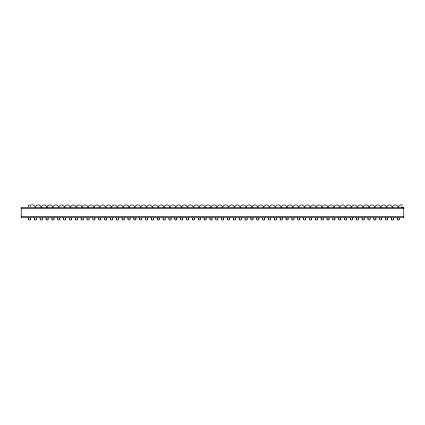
<?xml version="1.0" encoding="UTF-8"?>
<svg xmlns="http://www.w3.org/2000/svg" width="425" height="425" viewBox="0 0 425 425"><rect width="100%" height="100%" fill="white"/><g stroke="black" fill="none" stroke-linecap="round" stroke-linejoin="round"><path stroke-width="0.64" d="M30.542 218.179C31.524 220.538 27.63 220.825 28.565 218.461M36.396 218.179C37.379 220.538 33.485 220.825 34.42 218.461M42.25 218.179C43.18 220.219 39.78 221.042 40.168 218.748M48.099 218.179C49.088 220.538 45.193 220.825 46.128 218.461M53.954 218.179C54.937 220.538 51.048 220.825 51.977 218.461M59.808 218.179C60.791 220.538 56.897 220.825 57.832 218.461M65.662 218.179C66.645 220.538 62.751 220.825 63.686 218.461M71.517 218.179C72.5 220.538 68.606 220.825 69.541 218.461M77.366 218.179C78.354 220.538 74.46 220.825 75.395 218.461M83.22 218.179C84.208 220.538 80.314 220.825 81.249 218.461M89.075 218.179C90.058 220.538 86.169 220.825 87.098 218.461M94.929 218.179C95.859 220.219 92.464 221.042 92.847 218.748M100.783 218.179C101.766 220.538 97.872 220.825 98.807 218.461M106.638 218.179C107.621 220.538 103.727 220.825 104.662 218.461M112.487 218.179C113.475 220.538 109.581 220.825 110.516 218.461M118.341 218.179C119.271 220.219 115.876 221.042 116.264 218.748M124.196 218.179C125.178 220.538 121.284 220.825 122.219 218.461M130.05 218.179C131.033 220.538 127.139 220.825 128.074 218.461M135.904 218.179C136.887 220.538 132.993 220.825 133.928 218.461M141.753 218.179C142.742 220.538 138.847 220.825 139.782 218.461M147.608 218.179C148.538 220.219 145.143 221.042 145.531 218.748M153.462 218.179C154.445 220.538 150.556 220.825 151.486 218.461M159.317 218.179C160.299 220.538 156.405 220.825 157.34 218.461M165.171 218.179C166.154 220.538 162.26 220.825 163.195 218.461M171.025 218.179C171.955 220.219 168.555 221.042 168.943 218.748M176.874 218.179C177.863 220.538 173.968 220.825 174.903 218.461M182.729 218.179C183.712 220.538 179.823 220.825 180.752 218.461M188.583 218.179C189.566 220.538 185.672 220.825 186.607 218.461M194.438 218.179C195.42 220.538 191.526 220.825 192.461 218.461M200.292 218.179C201.275 220.538 197.381 220.825 198.316 218.461M206.141 218.179C207.129 220.538 203.235 220.825 204.17 218.461M211.995 218.179C212.983 220.538 209.089 220.825 210.024 218.461M217.85 218.179C218.833 220.538 214.944 220.825 215.873 218.461M223.704 218.179C224.634 220.219 221.239 221.042 221.622 218.748M229.558 218.179C230.541 220.538 226.647 220.825 227.582 218.461M235.413 218.179C236.396 220.538 232.502 220.825 233.437 218.461M241.262 218.179C242.25 220.538 238.356 220.825 239.291 218.461M247.116 218.179C248.046 220.219 244.651 221.042 245.039 218.748M252.971 218.179C253.953 220.538 250.059 220.825 250.994 218.461M258.825 218.179C259.808 220.538 255.914 220.825 256.849 218.461M264.679 218.179C265.662 220.538 261.768 220.825 262.703 218.461M270.528 218.179C271.517 220.538 267.623 220.825 268.558 218.461M276.383 218.179C277.312 220.219 273.918 221.042 274.306 218.748M282.237 218.179C283.22 220.538 279.331 220.825 280.261 218.461M288.092 218.179C289.074 220.538 285.18 220.825 286.115 218.461M293.946 218.179C294.929 220.538 291.035 220.825 291.97 218.461M299.8 218.179C300.73 220.219 297.33 221.042 297.718 218.748M305.649 218.179C306.638 220.538 302.743 220.825 303.678 218.461M311.504 218.179C312.487 220.538 308.598 220.825 309.527 218.461M317.358 218.179C318.341 220.538 314.447 220.825 315.382 218.461M323.212 218.179C324.195 220.538 320.301 220.825 321.236 218.461M329.067 218.179C330.05 220.538 326.156 220.825 327.091 218.461M334.916 218.179C335.904 220.538 332.01 220.825 332.945 218.461M340.77 218.179C341.758 220.538 337.864 220.825 338.799 218.461M346.625 218.179C347.608 220.538 343.719 220.825 344.648 218.461M352.479 218.179C353.409 220.219 350.014 221.042 350.397 218.748M358.333 218.179C359.316 220.538 355.422 220.825 356.357 218.461M364.188 218.179C365.171 220.538 361.277 220.825 362.212 218.461M370.037 218.179C371.025 220.538 367.131 220.825 368.066 218.461M375.891 218.179C376.821 220.219 373.426 221.042 373.814 218.748M381.746 218.179C382.728 220.538 378.834 220.825 379.769 218.461M387.6 218.179C388.583 220.538 384.689 220.825 385.624 218.461M393.454 218.179C394.437 220.538 390.543 220.825 391.478 218.461M399.303 218.179C400.292 220.538 396.397 220.825 397.332 218.461M30.398 206.529C31.423 204.074 27.157 204.68 28.735 206.768M35.381 207.23C36.12 204.218 40.333 204.027 41.087 207.166M41.236 207.23C41.974 204.218 46.182 204.027 46.941 207.166M47.09 207.23C47.823 204.218 52.036 204.027 52.796 207.166M52.944 207.23C53.678 204.218 57.89 204.027 58.65 207.166M58.799 207.23C59.532 204.218 63.745 204.027 64.504 207.166M64.648 207.23C65.386 204.218 69.599 204.027 70.359 207.166M70.502 207.23C71.241 204.218 75.453 204.027 76.208 207.166M76.357 207.23C77.09 204.218 81.302 204.027 82.062 207.166M82.211 207.23C82.944 204.218 87.157 204.027 87.917 207.166M88.065 207.23C88.798 204.218 93.011 204.027 93.771 207.166M93.914 207.23C94.653 204.218 98.866 204.027 99.625 207.166M99.769 207.23C100.507 204.218 104.72 204.027 105.474 207.166M105.623 207.23C106.362 204.218 110.569 204.027 111.329 207.166M111.478 207.23C112.211 204.218 116.423 204.027 117.183 207.166M117.332 207.23C118.065 204.218 122.278 204.027 123.037 207.166M123.186 207.23C123.919 204.218 128.132 204.027 128.892 207.166M129.035 207.23C129.774 204.218 133.987 204.027 134.746 207.166M134.89 207.23C135.628 204.218 139.841 204.027 140.595 207.166M140.744 207.23C141.477 204.218 145.69 204.027 146.45 207.166M146.598 207.23C147.332 204.218 151.544 204.027 152.304 207.166M152.453 207.23C153.186 204.218 157.399 204.027 158.158 207.166M158.302 207.23C159.04 204.218 163.253 204.027 164.013 207.166M164.156 207.23C164.895 204.218 169.107 204.027 169.862 207.166M170.011 207.23C170.749 204.218 174.957 204.027 175.716 207.166M175.865 207.23C176.598 204.218 180.811 204.027 181.571 207.166M181.719 207.23C182.452 204.218 186.665 204.027 187.425 207.166M187.574 207.23C188.307 204.218 192.52 204.027 193.279 207.166M193.423 207.23C194.161 204.218 198.374 204.027 199.134 207.166M199.277 207.23C200.016 204.218 204.228 204.027 204.983 207.166M205.132 207.23C205.865 204.218 210.077 204.027 210.837 207.166M210.986 207.23C211.719 204.218 215.932 204.027 216.692 207.166M216.84 207.23C217.573 204.218 221.786 204.027 222.546 207.166M222.689 207.23C223.428 204.218 227.641 204.027 228.4 207.166M228.544 207.23C229.282 204.218 233.495 204.027 234.249 207.166M234.398 207.23C235.137 204.218 239.344 204.027 240.104 207.166M240.252 207.23C240.986 204.218 245.198 204.027 245.958 207.166M246.107 207.23C246.84 204.218 251.053 204.027 251.812 207.166M251.961 207.23C252.694 204.218 256.907 204.027 257.667 207.166M257.81 207.23C258.549 204.218 262.762 204.027 263.521 207.166M263.665 207.23C264.403 204.218 268.616 204.027 269.37 207.166M269.519 207.23C270.252 204.218 274.465 204.027 275.225 207.166M275.373 207.23C276.107 204.218 280.319 204.027 281.079 207.166M281.228 207.23C281.961 204.218 286.174 204.027 286.933 207.166M287.077 207.23C287.815 204.218 292.028 204.027 292.788 207.166M292.931 207.23C293.67 204.218 297.882 204.027 298.637 207.166M298.786 207.23C299.524 204.218 303.732 204.027 304.491 207.166M304.64 207.23C305.373 204.218 309.586 204.027 310.346 207.166M310.494 207.23C311.228 204.218 315.44 204.027 316.2 207.166M316.349 207.23C317.082 204.218 321.295 204.027 322.054 207.166M322.198 207.23C322.936 204.218 327.149 204.027 327.909 207.166M328.052 207.23C328.791 204.218 333.003 204.027 333.758 207.166M333.907 207.23C334.64 204.218 338.853 204.027 339.612 207.166M339.761 207.23C340.494 204.218 344.707 204.027 345.467 207.166M345.615 207.23C346.348 204.218 350.561 204.027 351.321 207.166M351.464 207.23C352.203 204.218 356.416 204.027 357.175 207.166M357.319 207.23C358.057 204.218 362.27 204.027 363.024 207.166M363.173 207.23C363.912 204.218 368.119 204.027 368.879 207.166M369.027 207.23C369.761 204.218 373.973 204.027 374.733 207.166M374.882 207.23C375.615 204.218 379.828 204.027 380.587 207.166M380.736 207.23C381.469 204.218 385.682 204.027 386.442 207.166M386.585 207.23C387.324 204.218 391.537 204.027 392.296 207.166M392.44 207.23C393.178 204.218 397.391 204.027 398.145 207.166M398.294 207.23C398.852 205.562 400.982 203.915 402.597 205.307M31.296 205.068C32.943 204.133 34.691 205.657 35.238 207.166M21.25 208.638L403.75 208.638M21.25 216.362L403.75 216.362M402.178 207.867L401.598 206.853L401.758 207.575M393.311 218.461L393.454 219.056M387.457 218.461L387.6 219.056M381.602 218.461L381.746 219.056M375.748 218.461L375.891 219.056M364.044 218.461L364.188 219.056M358.19 218.461L358.333 219.056M352.336 218.461L352.479 219.056M340.632 218.461L340.77 219.056M334.778 218.461L334.916 219.056M328.923 218.461L329.067 219.056M323.069 218.461L323.212 219.056M317.215 218.461L317.358 219.056M311.36 218.461L311.504 219.056M305.511 218.461L305.649 219.056M299.657 218.461L299.8 219.056M287.948 218.461L288.092 219.056M282.094 218.461L282.237 219.056M276.245 218.461L276.383 219.056M264.536 218.461L264.679 219.056M258.682 218.461L258.825 219.056M252.827 218.461L252.971 219.056M246.973 218.461L247.116 219.056M235.269 218.461L235.413 219.056M229.415 218.461L229.558 219.056M223.561 218.461L223.704 219.056M211.857 218.461L211.995 219.056M206.003 218.461L206.141 219.056M200.148 218.461L200.292 219.056M194.294 218.461L194.438 219.056M188.44 218.461L188.583 219.056M182.585 218.461L182.729 219.056M176.736 218.461L176.874 219.056M170.882 218.461L171.025 219.056M159.173 218.461L159.317 219.056M153.319 218.461L153.462 219.056M147.47 218.461L147.608 219.056M135.761 218.461L135.904 219.056M129.907 218.461L130.05 219.056M124.052 218.461L124.196 219.056M118.198 218.461L118.341 219.056M106.494 218.461L106.638 219.056M100.64 218.461L100.783 219.056M94.786 218.461L94.929 219.056M83.082 218.461L83.22 219.056M77.228 218.461L77.366 219.056M71.373 218.461L71.517 219.056M65.519 218.461L65.662 219.056M59.665 218.461L59.808 219.056M53.81 218.461L53.954 219.056M47.961 218.461L48.099 219.056M42.107 218.461L42.25 219.056M30.398 218.461L30.542 219.056M399.272 218.748L399.303 219.056M370.005 218.748L370.037 219.056M346.587 218.748L346.625 219.056M293.909 218.748L293.946 219.056M270.497 218.748L270.528 219.056M241.23 218.748L241.262 219.056M217.812 218.748L217.85 219.056M165.134 218.748L165.171 219.056M141.722 218.748L141.753 219.056M112.455 218.748L112.487 219.056M89.037 218.748L89.075 219.056M36.359 218.748L36.396 219.056M397.189 218.179L397.189 219.056M391.335 218.179L391.335 219.056M385.48 218.179L385.48 219.056M379.631 218.179L379.631 219.056M373.777 218.179L373.777 219.056M367.922 218.179L367.922 219.056M362.068 218.179L362.068 219.056M356.214 218.179L356.214 219.056M350.365 218.179L350.365 219.056M344.51 218.179L344.51 219.056M338.656 218.179L338.656 219.056M332.802 218.179L332.802 219.056M326.947 218.179L326.947 219.056M321.093 218.179L321.093 219.056M315.244 218.179L315.244 219.056M309.389 218.179L309.389 219.056M303.535 218.179L303.535 219.056M297.681 218.179L297.681 219.056M291.826 218.179L291.826 219.056M285.977 218.179L285.977 219.056M280.123 218.179L280.123 219.056M274.268 218.179L274.268 219.056M268.414 218.179L268.414 219.056M262.56 218.179L262.56 219.056M256.705 218.179L256.705 219.056M250.856 218.179L250.856 219.056M245.002 218.179L245.002 219.056M239.148 218.179L239.148 219.056M233.293 218.179L233.293 219.056M227.439 218.179L227.439 219.056M221.59 218.179L221.59 219.056M215.735 218.179L215.735 219.056M209.881 218.179L209.881 219.056M204.027 218.179L204.027 219.056M198.172 218.179L198.172 219.056M192.318 218.179L192.318 219.056M186.469 218.179L186.469 219.056M180.614 218.179L180.614 219.056M174.76 218.179L174.76 219.056M168.906 218.179L168.906 219.056M163.051 218.179L163.051 219.056M157.202 218.179L157.202 219.056M151.348 218.179L151.348 219.056M145.493 218.179L145.493 219.056M139.639 218.179L139.639 219.056M133.785 218.179L133.785 219.056M127.93 218.179L127.93 219.056M122.081 218.179L122.081 219.056M116.227 218.179L116.227 219.056M110.373 218.179L110.373 219.056M104.518 218.179L104.518 219.056M98.664 218.179L98.664 219.056M92.815 218.179L92.815 219.056M86.96 218.179L86.96 219.056M81.106 218.179L81.106 219.056M75.252 218.179L75.252 219.056M69.397 218.179L69.397 219.056M63.543 218.179L63.543 219.056M57.694 218.179L57.694 219.056M51.839 218.179L51.839 219.056M45.985 218.179L45.985 219.056M40.131 218.179L40.131 219.056M34.276 218.179L34.276 219.056M28.427 218.179L28.427 219.056M403.75 207.347L21.25 207.347L21.25 217.653L403.75 217.653L403.75 207.347"/></g></svg>
